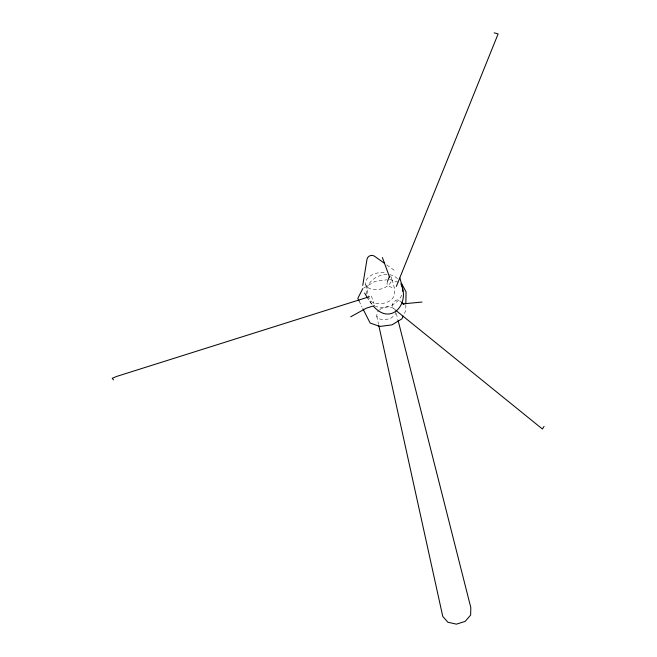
<?xml version="1.0" encoding="UTF-8"?>
<svg xmlns="http://www.w3.org/2000/svg" width="657" height="657" viewBox="0 0 657 657"><rect width="100%" height="100%" fill="white"/><g stroke="black" fill="none" stroke-linecap="round" stroke-linejoin="round"><path stroke-width="0.49" stroke-dasharray="3.29 2.46" d="M405.837 304.749L405.739 310.687L404.047 314.292M395.465 311.385L395.185 314.375L391.35 317.972L385.503 319.77L379.918 319.08L376.74 316.173L377.167 312.19L379.081 310.416M387.499 281.278L386.948 284.029C388.476 286.567 391.638 287.782 394.512 287.659M401.739 295.198C397.444 304.782 385.339 309.932 375.467 306.31M379.721 309.825L381.003 308.634L386.784 306.86L392.336 307.517L395.555 310.383M363.633 288.119L374.868 281.434L386.645 279.825M386.957 274.56C376.486 274.191 364.635 283.348 366.655 294.607M389.65 274.634L393.74 275.759L398.364 279.233M389.585 279.422L399.661 282.756M371.377 296.077L374.055 303.83M386.759 264.935L395.801 271.366M395.966 310.457L392.303 307.213C391.58 303.846 394.463 300.331 397.731 299.732L401.107 301.777M372.059 304.331L368.068 299.009M371.402 303.994L368.38 298.639M359.067 300.98L362.007 307.041M396.311 313.364L397.822 319.327M365.703 284.58C368.347 290.599 366.483 301.103 374.597 303.181C377.808 304.019 381.167 303.846 384.361 303.058C398.413 299.51 395.079 288.883 391.367 277.599M376.74 316.173L378.498 324.18M390.726 276.293A13.304 8.204 -13.7 0 1 379.253 289.392A13.304 8.204 -13.7 0 1 365.949 280.81A13.304 8.204 -13.7 0 1 385.807 273.123"/><path stroke-width="0.99" d="M405.854 303.756L406.059 291.88L401.493 283.364M362.746 285.393L366.992 259.334C367.386 256.066 371.796 254.16 374.424 256.173L384.288 263.186M387.499 281.278L389.502 276.219L389.626 277.287L382.39 257.544M396.335 286.427L498.113 33.918L494.163 32.85M403.201 316.099L401.936 318.809L391.999 324.862L379.795 326.455L370.113 322.981L362.902 308.815M362.771 288.628L357.81 298.377L359.067 300.98M544.07 426.344L542.395 429.005L396.688 311.04M350.723 316.797L366.54 308.076L374.367 305.669M369.423 296.685L116.732 376.404L112.207 378.317L113.513 379.877M421.991 302.048L402.798 303.887L404.006 304.15L401.838 302.368M373.808 306.638C391.309 326.127 410.453 303.074 400.893 283.873M364.651 293.063L367.583 298.163M399.932 278.108L402.511 287.602L402.716 291.355M398.068 320.32L470.814 607.585L470.65 615.051L465.14 621.399L456.401 624.15L447.836 622.22L442.761 616.406L378.719 325.182"/></g></svg>
